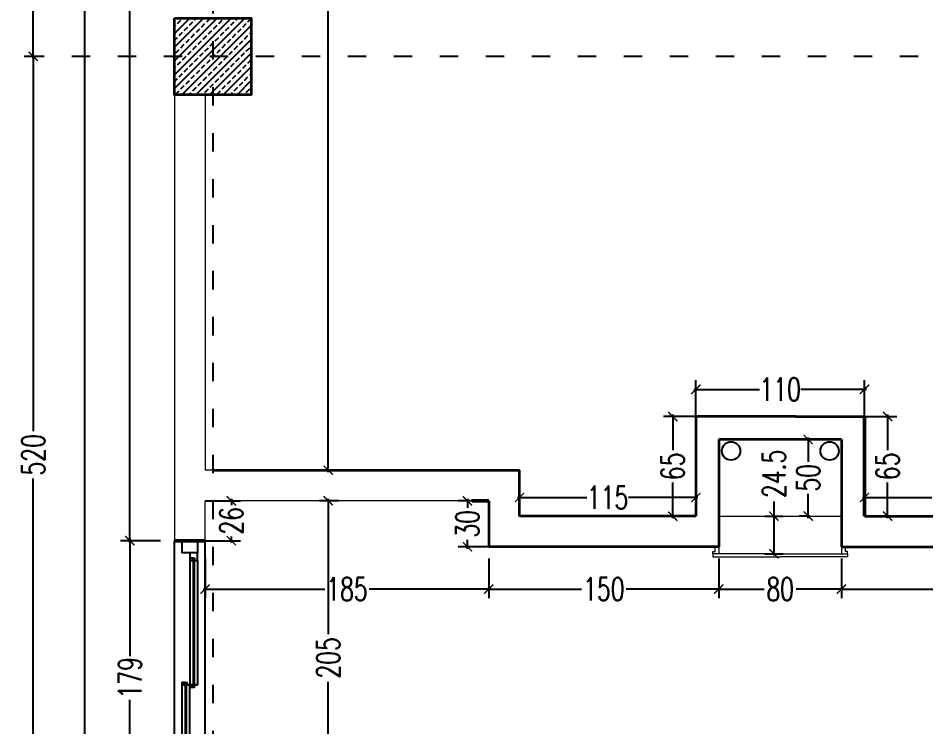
# Model space of a CAD drawing. Header units: centimetres. Extents: x -3207095 to 15275363, y -32656 to 4798027.
# Drawn here: x 685353 to 685945, y 4471434 to 4471897 of the extents above; entities that cross this region are included whole.
import ezdxf

# ---------------------------------------------------------------- set-up
doc = ezdxf.new("R2010")
doc.units = ezdxf.units.CM
doc.linetypes.add('ACAD_ISO03W100', pattern=[30, 12, -18])
doc.linetypes.add('DUZ', pattern=[500, 500])
doc.layers.get('0').update_dxf_attribs({"color": 1, "linetype": 'DUZ'})
for name, color, linetype in [('AGAC', 116, 'Continuous'), ('DIM', 1, 'DUZ'), ('KOLTAR_F', 145, 'Continuous'), ('PEN', 161, 'Continuous'), ('TESİSAT', 57, 'Continuous')]:
    doc.layers.add(name, color=color, linetype=linetype)
for name, color, linetype, lineweight in [('cam', 143, 'Continuous', 20), ('DUV', 220, 'Continuous', 50), ('DUVAR', 7, 'Continuous', 35), ('gor25', 142, 'Continuous', 25), ('iç duvar', 7, 'Continuous', 50), ('KAPEN', 151, 'Continuous', 9), ('KOLON_F', 3, 'Continuous', 35)]:
    doc.layers.add(name, color=color, linetype=linetype, lineweight=lineweight)
doc.styles.add('DIM', font='ROMANSTW.SHX', dxfattribs={"width": 0.7})
doc.dimstyles.new('1_100', dxfattribs={"dimtxt": 15, "dimasz": 6, "dimexe": 6, "dimexo": 0, "dimgap": 2, "dimtad": 0, "dimdec": 1, "dimzin": 11, "dimdsep": 46, "dimtxsty": 'DIM', "dimblk": 'ARCHTICK', "dimcen": 3, "dimdle": 1.25, "dimclrt": 2, "dimadec": 0, "dimazin": 0, "dimtfac": 1.25, "dimtdec": 1, "dimtix": 1, "dimtofl": 0, "dimtmove": 1, "dimatfit": 3, "dimldrblk": 'ARCHTICK', "dimfxl": 20, "dimfxlon": 1, "dimtolj": 1, "dimtzin": 0, "dimarcsym": 0})

# ---------------------------------------------------------------- blocks, each defined once
blk = doc.blocks.new('_ArchTick')
at = {"color": 0, "linetype": 'ByBlock', "const_width": 0.15}
blk.add_lwpolyline([(-0.5, -0.5), (0.5, 0.5)], dxfattribs=at)
blk = doc.blocks.new('*D622')
at = {"layer": 'Defpoints', "color": 0, "linetype": 'Continuous', "lineweight": 5, "transparency": 16777216}
for p in [(685455.2, 4472416.97), (685426.09, 4471555.98), (685455.2, 4471555.98)]:
    blk.add_point(p, dxfattribs=at)
at = {"layer": 'DIM', "color": 0, "linetype": 'Continuous', "lineweight": -2, "transparency": 16777216}
for p, q in [((685446.09, 4472416.97), (685420.09, 4472416.97)), ((685426.09, 4472418.22), (685426.09, 4471999.72)), ((685426.09, 4471554.73), (685426.09, 4471973.22)), ((685446.09, 4471555.98), (685420.09, 4471555.98))]:
    blk.add_line(p, q, dxfattribs=at)
at = {"layer": 'DIM', "color": 0, "linetype": 'Continuous', "lineweight": -2, "transparency": 16777216, "xscale": 6, "yscale": 6, "zscale": 6}
for p, rotation in [((685426.09, 4472416.97), 90), ((685426.09, 4471555.98), 270)]:
    blk.add_blockref('_ArchTick', p, dxfattribs=dict(at, rotation=rotation))
at = {"layer": 'DIM', "color": 2, "linetype": 'Continuous', "lineweight": 5, "transparency": 16777216, "insert": (685426.09, 4471986.47), "char_height": 15, "attachment_point": 5, "rotation": 90, "style": 'DIM'}
blk.add_mtext('\\A1;861', dxfattribs=at)
blk = doc.blocks.new('*D623')
at = {"layer": 'Defpoints', "color": 0, "linetype": 'Continuous', "lineweight": 5, "transparency": 16777216}
for p in [(685455.2, 4471555.98), (685426.09, 4471376.97), (685455.2, 4471376.97)]:
    blk.add_point(p, dxfattribs=at)
at = {"layer": 'DIM', "color": 0, "linetype": 'Continuous', "lineweight": -2, "transparency": 16777216}
for p, q in [((685426.09, 4471557.23), (685426.09, 4471480.72)), ((685446.09, 4471555.98), (685420.09, 4471555.98)), ((685426.09, 4471375.72), (685426.09, 4471452.22)), ((685446.09, 4471376.97), (685420.09, 4471376.97))]:
    blk.add_line(p, q, dxfattribs=at)
at = {"layer": 'DIM', "color": 0, "linetype": 'Continuous', "lineweight": -2, "transparency": 16777216, "xscale": 6, "yscale": 6, "zscale": 6}
for p, rotation in [((685426.09, 4471555.98), 90), ((685426.09, 4471376.97), 270)]:
    blk.add_blockref('_ArchTick', p, dxfattribs=dict(at, rotation=rotation))
at = {"layer": 'DIM', "color": 2, "linetype": 'Continuous', "lineweight": 5, "transparency": 16777216, "insert": (685426.09, 4471466.47), "char_height": 15, "attachment_point": 5, "rotation": 90, "style": 'DIM'}
blk.add_mtext('\\A1;179', dxfattribs=at)
blk = doc.blocks.new('*D618')
at = {"layer": 'Defpoints', "color": 0, "linetype": 'Continuous', "lineweight": 5, "transparency": 16777216}
for p in [(685370.27, 4472391.97), (685363.1, 4471871.97), (685370.27, 4471871.97)]:
    blk.add_point(p, dxfattribs=at)
at = {"layer": 'DIM', "color": 0, "linetype": 'Continuous', "lineweight": -2, "transparency": 16777216}
for p, q in [((685370.27, 4472391.97), (685357.1, 4472391.97)), ((685363.1, 4472393.22), (685363.1, 4472147.47)), ((685363.1, 4471870.72), (685363.1, 4472116.47)), ((685370.27, 4471871.97), (685357.1, 4471871.97))]:
    blk.add_line(p, q, dxfattribs=at)
at = {"layer": 'DIM', "color": 0, "linetype": 'Continuous', "lineweight": -2, "transparency": 16777216, "xscale": 6, "yscale": 6, "zscale": 6}
for p, rotation in [((685363.1, 4472391.97), 90), ((685363.1, 4471871.97), 270)]:
    blk.add_blockref('_ArchTick', p, dxfattribs=dict(at, rotation=rotation))
at = {"layer": 'DIM', "color": 2, "linetype": 'Continuous', "lineweight": 5, "transparency": 16777216, "insert": (685363.1, 4472131.97), "char_height": 15, "attachment_point": 5, "rotation": 90, "style": 'DIM'}
blk.add_mtext('\\A1;520', dxfattribs=at)
blk = doc.blocks.new('*D619')
at = {"layer": 'Defpoints', "color": 0, "linetype": 'Continuous', "lineweight": 5, "transparency": 16777216}
for p in [(685370.27, 4471871.97), (685363.1, 4471351.97), (685370.27, 4471351.97)]:
    blk.add_point(p, dxfattribs=at)
at = {"layer": 'DIM', "color": 0, "linetype": 'Continuous', "lineweight": -2, "transparency": 16777216}
for p, q in [((685370.27, 4471871.97), (685357.1, 4471871.97)), ((685363.1, 4471873.22), (685363.1, 4471627.47)), ((685363.1, 4471350.72), (685363.1, 4471596.47)), ((685370.27, 4471351.97), (685357.1, 4471351.97))]:
    blk.add_line(p, q, dxfattribs=at)
at = {"layer": 'DIM', "color": 0, "linetype": 'Continuous', "lineweight": -2, "transparency": 16777216, "xscale": 6, "yscale": 6, "zscale": 6}
for p, rotation in [((685363.1, 4471871.97), 90), ((685363.1, 4471351.97), 270)]:
    blk.add_blockref('_ArchTick', p, dxfattribs=dict(at, rotation=rotation))
at = {"layer": 'DIM', "color": 2, "linetype": 'Continuous', "lineweight": 5, "transparency": 16777216, "insert": (685363.1, 4471611.97), "char_height": 15, "attachment_point": 5, "rotation": 90, "style": 'DIM'}
blk.add_mtext('\\A1;520', dxfattribs=at)
blk = doc.blocks.new('*D615')
at = {"layer": 'Defpoints', "color": 0, "linetype": 'Continuous', "lineweight": 5, "transparency": 16777216}
for p in [(685396.63, 4472416.97), (685420.09, 4472416.97), (685420.09, 4469476.97)]:
    blk.add_point(p, dxfattribs=at)
at = {"layer": 'DIM', "color": 0, "linetype": 'Continuous', "lineweight": -2, "transparency": 16777216}
for p, q in [((685416.63, 4472416.97), (685390.63, 4472416.97)), ((685396.63, 4472418.22), (685396.63, 4470967.47)), ((685396.63, 4469475.72), (685396.63, 4470926.47)), ((685416.63, 4469476.97), (685390.63, 4469476.97))]:
    blk.add_line(p, q, dxfattribs=at)
at = {"layer": 'DIM', "color": 0, "linetype": 'Continuous', "lineweight": -2, "transparency": 16777216, "xscale": 6, "yscale": 6, "zscale": 6}
for p, rotation in [((685396.63, 4472416.97), 90), ((685396.63, 4469476.97), 270)]:
    blk.add_blockref('_ArchTick', p, dxfattribs=dict(at, rotation=rotation))
at = {"layer": 'DIM', "color": 2, "linetype": 'Continuous', "lineweight": 5, "transparency": 16777216, "insert": (685396.63, 4470946.97), "char_height": 15, "attachment_point": 5, "rotation": 90, "style": 'DIM'}
blk.add_mtext('\\A1;2940', dxfattribs=at)
blk = doc.blocks.new('*D673')
at = {"layer": 'Defpoints', "color": 0, "linetype": 'Continuous', "lineweight": 5, "transparency": 16777216}
for p in [(685575.2, 4472396.97), (685555.47, 4471601.97), (685562.15, 4471601.97)]:
    blk.add_point(p, dxfattribs=at)
at = {"layer": 'DIM', "color": 0, "linetype": 'Continuous', "lineweight": -2, "transparency": 16777216}
for p, q in [((685575.2, 4472396.97), (685549.47, 4472396.97)), ((685555.47, 4472398.22), (685555.47, 4472014.97)), ((685555.47, 4471600.72), (685555.47, 4471983.97)), ((685562.15, 4471601.97), (685549.47, 4471601.97))]:
    blk.add_line(p, q, dxfattribs=at)
at = {"layer": 'DIM', "color": 0, "linetype": 'Continuous', "lineweight": -2, "transparency": 16777216, "xscale": 6, "yscale": 6, "zscale": 6}
for p, rotation in [((685555.47, 4472396.97), 90), ((685555.47, 4471601.97), 270)]:
    blk.add_blockref('_ArchTick', p, dxfattribs=dict(at, rotation=rotation))
at = {"layer": 'DIM', "color": 2, "linetype": 'Continuous', "lineweight": 5, "transparency": 16777216, "insert": (685555.47, 4471999.47), "char_height": 15, "attachment_point": 5, "rotation": 90, "style": 'DIM'}
blk.add_mtext('\\A1;795', dxfattribs=at)
blk = doc.blocks.new('*D674')
at = {"layer": 'Defpoints', "color": 0, "linetype": 'Continuous', "lineweight": 5, "transparency": 16777216}
for p in [(685562.15, 4471581.97), (685555.47, 4471376.97), (685562.15, 4471376.97)]:
    blk.add_point(p, dxfattribs=at)
at = {"layer": 'DIM', "color": 0, "linetype": 'Continuous', "lineweight": -2, "transparency": 16777216}
for p, q in [((685562.15, 4471581.97), (685549.47, 4471581.97)), ((685555.47, 4471583.22), (685555.47, 4471494.97)), ((685555.47, 4471375.72), (685555.47, 4471463.97)), ((685562.15, 4471376.97), (685549.47, 4471376.97))]:
    blk.add_line(p, q, dxfattribs=at)
at = {"layer": 'DIM', "color": 0, "linetype": 'Continuous', "lineweight": -2, "transparency": 16777216, "xscale": 6, "yscale": 6, "zscale": 6}
for p, rotation in [((685555.47, 4471581.97), 90), ((685555.47, 4471376.97), 270)]:
    blk.add_blockref('_ArchTick', p, dxfattribs=dict(at, rotation=rotation))
at = {"layer": 'DIM', "color": 2, "linetype": 'Continuous', "lineweight": 5, "transparency": 16777216, "insert": (685555.47, 4471479.47), "char_height": 15, "attachment_point": 5, "rotation": 90, "style": 'DIM'}
blk.add_mtext('\\A1;205', dxfattribs=at)
blk = doc.blocks.new('*D954')
at = {"layer": 'Defpoints', "color": 0, "linetype": 'Continuous', "lineweight": 5, "transparency": 16777216}
for p in [(685475.2, 4471555.98), (685660.2, 4471555.98), (685660.2, 4471524.39)]:
    blk.add_point(p, dxfattribs=at)
at = {"layer": 'DIM', "color": 0, "linetype": 'Continuous', "lineweight": -2, "transparency": 16777216}
for p, q in [((685475.2, 4471544.39), (685475.2, 4471518.39)), ((685660.2, 4471544.39), (685660.2, 4471518.39)), ((685473.95, 4471524.39), (685553.2, 4471524.39)), ((685661.45, 4471524.39), (685582.2, 4471524.39))]:
    blk.add_line(p, q, dxfattribs=at)
at = {"layer": 'DIM', "color": 0, "linetype": 'Continuous', "lineweight": -2, "transparency": 16777216, "xscale": 6, "yscale": 6, "zscale": 6, "rotation": 180}
blk.add_blockref('_ArchTick', (685475.2, 4471524.39), dxfattribs=at)
at = {"layer": 'DIM', "color": 0, "linetype": 'Continuous', "lineweight": -2, "transparency": 16777216, "xscale": 6, "yscale": 6, "zscale": 6}
blk.add_blockref('_ArchTick', (685660.2, 4471524.39), dxfattribs=at)
at = {"layer": 'DIM', "color": 2, "linetype": 'Continuous', "lineweight": 5, "transparency": 16777216, "insert": (685567.7, 4471524.39), "char_height": 15, "attachment_point": 5, "style": 'DIM'}
blk.add_mtext('\\A1;185', dxfattribs=at)
blk = doc.blocks.new('*D955')
at = {"layer": 'Defpoints', "color": 0, "linetype": 'Continuous', "lineweight": 5, "transparency": 16777216}
for p in [(685660.2, 4471551.97), (685810.2, 4471551.97), (685810.2, 4471524.39)]:
    blk.add_point(p, dxfattribs=at)
at = {"layer": 'DIM', "color": 0, "linetype": 'Continuous', "lineweight": -2, "transparency": 16777216}
for p, q in [((685660.2, 4471544.39), (685660.2, 4471518.39)), ((685810.2, 4471544.39), (685810.2, 4471518.39)), ((685658.95, 4471524.39), (685720.7, 4471524.39)), ((685811.45, 4471524.39), (685749.7, 4471524.39))]:
    blk.add_line(p, q, dxfattribs=at)
at = {"layer": 'DIM', "color": 0, "linetype": 'Continuous', "lineweight": -2, "transparency": 16777216, "xscale": 6, "yscale": 6, "zscale": 6, "rotation": 180}
blk.add_blockref('_ArchTick', (685660.2, 4471524.39), dxfattribs=at)
at = {"layer": 'DIM', "color": 0, "linetype": 'Continuous', "lineweight": -2, "transparency": 16777216, "xscale": 6, "yscale": 6, "zscale": 6}
blk.add_blockref('_ArchTick', (685810.2, 4471524.39), dxfattribs=at)
at = {"layer": 'DIM', "color": 2, "linetype": 'Continuous', "lineweight": 5, "transparency": 16777216, "insert": (685735.2, 4471524.39), "char_height": 15, "attachment_point": 5, "style": 'DIM'}
blk.add_mtext('\\A1;150', dxfattribs=at)
blk = doc.blocks.new('*D956')
at = {"layer": 'Defpoints', "color": 0, "linetype": 'Continuous', "lineweight": 5, "transparency": 16777216}
for p in [(685810.2, 4471551.97), (685890.2, 4471551.97), (685890.2, 4471524.39)]:
    blk.add_point(p, dxfattribs=at)
at = {"layer": 'DIM', "color": 0, "linetype": 'Continuous', "lineweight": -2, "transparency": 16777216}
for p, q in [((685810.2, 4471544.39), (685810.2, 4471518.39)), ((685890.2, 4471544.39), (685890.2, 4471518.39)), ((685808.95, 4471524.39), (685839.7, 4471524.39)), ((685891.45, 4471524.39), (685860.7, 4471524.39))]:
    blk.add_line(p, q, dxfattribs=at)
at = {"layer": 'DIM', "color": 0, "linetype": 'Continuous', "lineweight": -2, "transparency": 16777216, "xscale": 6, "yscale": 6, "zscale": 6, "rotation": 180}
blk.add_blockref('_ArchTick', (685810.2, 4471524.39), dxfattribs=at)
at = {"layer": 'DIM', "color": 0, "linetype": 'Continuous', "lineweight": -2, "transparency": 16777216, "xscale": 6, "yscale": 6, "zscale": 6}
blk.add_blockref('_ArchTick', (685890.2, 4471524.39), dxfattribs=at)
at = {"layer": 'DIM', "color": 2, "linetype": 'Continuous', "lineweight": 5, "transparency": 16777216, "insert": (685850.2, 4471524.39), "char_height": 15, "attachment_point": 5, "style": 'DIM'}
blk.add_mtext('\\A1;80', dxfattribs=at)
blk = doc.blocks.new('*D957')
at = {"layer": 'Defpoints', "color": 0, "linetype": 'Continuous', "lineweight": 5, "transparency": 16777216}
for p in [(685890.2, 4471551.97), (686040.2, 4471551.97), (686040.2, 4471524.39)]:
    blk.add_point(p, dxfattribs=at)
at = {"layer": 'DIM', "color": 0, "linetype": 'Continuous', "lineweight": -2, "transparency": 16777216}
for p, q in [((685890.2, 4471544.39), (685890.2, 4471518.39)), ((686040.2, 4471544.39), (686040.2, 4471518.39)), ((685888.95, 4471524.39), (685950.7, 4471524.39)), ((686041.45, 4471524.39), (685979.7, 4471524.39))]:
    blk.add_line(p, q, dxfattribs=at)
at = {"layer": 'DIM', "color": 0, "linetype": 'Continuous', "lineweight": -2, "transparency": 16777216, "xscale": 6, "yscale": 6, "zscale": 6, "rotation": 180}
blk.add_blockref('_ArchTick', (685890.2, 4471524.39), dxfattribs=at)
at = {"layer": 'DIM', "color": 0, "linetype": 'Continuous', "lineweight": -2, "transparency": 16777216, "xscale": 6, "yscale": 6, "zscale": 6}
blk.add_blockref('_ArchTick', (686040.2, 4471524.39), dxfattribs=at)
at = {"layer": 'DIM', "color": 2, "linetype": 'Continuous', "lineweight": 5, "transparency": 16777216, "insert": (685965.2, 4471524.39), "char_height": 15, "attachment_point": 5, "style": 'DIM'}
blk.add_mtext('\\A1;150', dxfattribs=at)
blk = doc.blocks.new('*D988')
at = {"layer": 'Defpoints', "color": 0, "linetype": 'Continuous', "lineweight": 5, "transparency": 16777216}
for p in [(685869.63, 4471621.97), (685868.5, 4471571.97), (685869.63, 4471571.97)]:
    blk.add_point(p, dxfattribs=at)
at = {"layer": 'DIM', "color": 0, "linetype": 'Continuous', "lineweight": -2, "transparency": 16777216}
for p, q in [((685869.63, 4471621.97), (685862.5, 4471621.97)), ((685868.5, 4471623.22), (685868.5, 4471607.47)), ((685868.5, 4471570.72), (685868.5, 4471586.47)), ((685869.63, 4471571.97), (685862.5, 4471571.97))]:
    blk.add_line(p, q, dxfattribs=at)
at = {"layer": 'DIM', "color": 0, "linetype": 'Continuous', "lineweight": -2, "transparency": 16777216, "xscale": 6, "yscale": 6, "zscale": 6}
for p, rotation in [((685868.5, 4471621.97), 90), ((685868.5, 4471571.97), 270)]:
    blk.add_blockref('_ArchTick', p, dxfattribs=dict(at, rotation=rotation))
at = {"layer": 'DIM', "color": 2, "linetype": 'Continuous', "lineweight": 5, "transparency": 16777216, "insert": (685868.5, 4471596.97), "char_height": 15, "attachment_point": 5, "rotation": 90, "style": 'DIM'}
blk.add_mtext('\\A1;50', dxfattribs=at)
blk = doc.blocks.new('*D987')
at = {"layer": 'Defpoints', "color": 0, "linetype": 'Continuous', "lineweight": 5, "transparency": 16777216}
for p in [(685840.09, 4471571.97), (685840.09, 4471547.47), (685846.09, 4471547.47)]:
    blk.add_point(p, dxfattribs=at)
at = {"layer": 'DIM', "color": 0, "linetype": 'Continuous', "lineweight": -2, "transparency": 16777216}
for p, q in [((685846.09, 4471581.56), (685846.09, 4471571.97)), ((685840.09, 4471571.97), (685852.09, 4471571.97)), ((685846.09, 4471573.22), (685846.09, 4471546.22)), ((685840.09, 4471547.47), (685852.09, 4471547.47))]:
    blk.add_line(p, q, dxfattribs=at)
at = {"layer": 'DIM', "color": 0, "linetype": 'Continuous', "lineweight": -2, "transparency": 16777216, "xscale": 6, "yscale": 6, "zscale": 6}
for p, rotation in [((685846.09, 4471571.97), 90), ((685846.09, 4471547.47), 270)]:
    blk.add_blockref('_ArchTick', p, dxfattribs=dict(at, rotation=rotation))
at = {"layer": 'DIM', "color": 2, "linetype": 'Continuous', "lineweight": 5, "transparency": 16777216, "insert": (685846.09, 4471599.56), "char_height": 15, "attachment_point": 5, "rotation": 90, "style": 'DIM'}
blk.add_mtext('\\A1;24.5', dxfattribs=at)
blk = doc.blocks.new('*D989')
at = {"layer": 'Defpoints', "color": 0, "linetype": 'Continuous', "lineweight": 5, "transparency": 16777216}
for p in [(685475.2, 4471581.97), (685475.2, 4471555.98), (685492.28, 4471555.98)]:
    blk.add_point(p, dxfattribs=at)
at = {"layer": 'DIM', "color": 0, "linetype": 'Continuous', "lineweight": -2, "transparency": 16777216}
for p, q in [((685475.2, 4471581.97), (685498.28, 4471581.97)), ((685492.28, 4471583.22), (685492.28, 4471579.22)), ((685492.28, 4471554.73), (685492.28, 4471558.72)), ((685475.2, 4471555.98), (685498.28, 4471555.98))]:
    blk.add_line(p, q, dxfattribs=at)
at = {"layer": 'DIM', "color": 0, "linetype": 'Continuous', "lineweight": -2, "transparency": 16777216, "xscale": 6, "yscale": 6, "zscale": 6}
for p, rotation in [((685492.28, 4471581.97), 90), ((685492.28, 4471555.98), 270)]:
    blk.add_blockref('_ArchTick', p, dxfattribs=dict(at, rotation=rotation))
at = {"layer": 'DIM', "color": 2, "linetype": 'Continuous', "lineweight": 5, "transparency": 16777216, "insert": (685492.28, 4471568.97), "char_height": 15, "attachment_point": 5, "rotation": 90, "style": 'DIM'}
blk.add_mtext('\\A1;26', dxfattribs=at)
blk = doc.blocks.new('*D990')
at = {"layer": 'Defpoints', "color": 0, "linetype": 'Continuous', "lineweight": 5, "transparency": 16777216}
for p in [(685660.2, 4471581.97), (685646.28, 4471551.97), (685660.2, 4471551.97)]:
    blk.add_point(p, dxfattribs=at)
at = {"layer": 'DIM', "color": 0, "linetype": 'Continuous', "lineweight": -2, "transparency": 16777216}
for p, q in [((685660.2, 4471581.97), (685640.28, 4471581.97)), ((685646.28, 4471583.22), (685646.28, 4471577.47)), ((685646.28, 4471550.72), (685646.28, 4471556.47)), ((685660.2, 4471551.97), (685640.28, 4471551.97))]:
    blk.add_line(p, q, dxfattribs=at)
at = {"layer": 'DIM', "color": 0, "linetype": 'Continuous', "lineweight": -2, "transparency": 16777216, "xscale": 6, "yscale": 6, "zscale": 6}
for p, rotation in [((685646.28, 4471581.97), 90), ((685646.28, 4471551.97), 270)]:
    blk.add_blockref('_ArchTick', p, dxfattribs=dict(at, rotation=rotation))
at = {"layer": 'DIM', "color": 2, "linetype": 'Continuous', "lineweight": 5, "transparency": 16777216, "insert": (685646.28, 4471566.97), "char_height": 15, "attachment_point": 5, "rotation": 90, "style": 'DIM'}
blk.add_mtext('\\A1;30', dxfattribs=at)
blk = doc.blocks.new('*D996')
at = {"layer": 'Defpoints', "color": 0, "linetype": 'Continuous', "lineweight": 5, "transparency": 16777216}
for p in [(685780.13, 4471636.97), (685795.2, 4471636.97), (685795.2, 4471571.97)]:
    blk.add_point(p, dxfattribs=at)
at = {"layer": 'DIM', "color": 0, "linetype": 'Continuous', "lineweight": -2, "transparency": 16777216}
for p, q in [((685795.2, 4471636.97), (685774.13, 4471636.97)), ((685780.13, 4471638.22), (685780.13, 4471614.97)), ((685780.13, 4471570.72), (685780.13, 4471593.97)), ((685795.2, 4471571.97), (685774.13, 4471571.97))]:
    blk.add_line(p, q, dxfattribs=at)
at = {"layer": 'DIM', "color": 0, "linetype": 'Continuous', "lineweight": -2, "transparency": 16777216, "xscale": 6, "yscale": 6, "zscale": 6}
for p, rotation in [((685780.13, 4471636.97), 90), ((685780.13, 4471571.97), 270)]:
    blk.add_blockref('_ArchTick', p, dxfattribs=dict(at, rotation=rotation))
at = {"layer": 'DIM', "color": 2, "linetype": 'Continuous', "lineweight": 5, "transparency": 16777216, "insert": (685780.13, 4471604.47), "char_height": 15, "attachment_point": 5, "rotation": 90, "style": 'DIM'}
blk.add_mtext('\\A1;65', dxfattribs=at)
blk = doc.blocks.new('*D997')
at = {"layer": 'Defpoints', "color": 0, "linetype": 'Continuous', "lineweight": 5, "transparency": 16777216}
for p in [(685795.2, 4471584.16), (685680.2, 4471579.97), (685795.2, 4471579.97)]:
    blk.add_point(p, dxfattribs=at)
at = {"layer": 'DIM', "color": 0, "linetype": 'Continuous', "lineweight": -2, "transparency": 16777216}
for p, q in [((685680.2, 4471579.97), (685680.2, 4471590.16)), ((685795.2, 4471579.97), (685795.2, 4471590.16)), ((685678.95, 4471584.16), (685724.2, 4471584.16)), ((685796.45, 4471584.16), (685751.2, 4471584.16))]:
    blk.add_line(p, q, dxfattribs=at)
at = {"layer": 'DIM', "color": 0, "linetype": 'Continuous', "lineweight": -2, "transparency": 16777216, "xscale": 6, "yscale": 6, "zscale": 6, "rotation": 180}
blk.add_blockref('_ArchTick', (685680.2, 4471584.16), dxfattribs=at)
at = {"layer": 'DIM', "color": 0, "linetype": 'Continuous', "lineweight": -2, "transparency": 16777216, "xscale": 6, "yscale": 6, "zscale": 6}
blk.add_blockref('_ArchTick', (685795.2, 4471584.16), dxfattribs=at)
at = {"layer": 'DIM', "color": 2, "linetype": 'Continuous', "lineweight": 5, "transparency": 16777216, "insert": (685737.7, 4471584.16), "char_height": 15, "attachment_point": 5, "style": 'DIM'}
blk.add_mtext('\\A1;115', dxfattribs=at)
blk = doc.blocks.new('*D998')
at = {"layer": 'Defpoints', "color": 0, "linetype": 'Continuous', "lineweight": 5, "transparency": 16777216}
for p in [(685905.2, 4471654.74), (685795.2, 4471636.97), (685905.2, 4471636.97)]:
    blk.add_point(p, dxfattribs=at)
at = {"layer": 'DIM', "color": 0, "linetype": 'Continuous', "lineweight": -2, "transparency": 16777216}
for p, q in [((685795.2, 4471636.97), (685795.2, 4471660.74)), ((685905.2, 4471636.97), (685905.2, 4471660.74)), ((685793.95, 4471654.74), (685836.7, 4471654.74)), ((685906.45, 4471654.74), (685863.7, 4471654.74))]:
    blk.add_line(p, q, dxfattribs=at)
at = {"layer": 'DIM', "color": 0, "linetype": 'Continuous', "lineweight": -2, "transparency": 16777216, "xscale": 6, "yscale": 6, "zscale": 6, "rotation": 180}
blk.add_blockref('_ArchTick', (685795.2, 4471654.74), dxfattribs=at)
at = {"layer": 'DIM', "color": 0, "linetype": 'Continuous', "lineweight": -2, "transparency": 16777216, "xscale": 6, "yscale": 6, "zscale": 6}
blk.add_blockref('_ArchTick', (685905.2, 4471654.74), dxfattribs=at)
at = {"layer": 'DIM', "color": 2, "linetype": 'Continuous', "lineweight": 5, "transparency": 16777216, "insert": (685850.2, 4471654.74), "char_height": 15, "attachment_point": 5, "style": 'DIM'}
blk.add_mtext('\\A1;110', dxfattribs=at)
blk = doc.blocks.new('*D999')
at = {"layer": 'Defpoints', "color": 0, "linetype": 'Continuous', "lineweight": 5, "transparency": 16777216}
for p in [(685905.2, 4471636.97), (685920.27, 4471636.97), (685905.2, 4471571.97)]:
    blk.add_point(p, dxfattribs=at)
at = {"layer": 'DIM', "color": 0, "linetype": 'Continuous', "lineweight": -2, "transparency": 16777216}
for p, q in [((685905.2, 4471636.97), (685926.27, 4471636.97)), ((685920.27, 4471638.22), (685920.27, 4471614.97)), ((685920.27, 4471570.72), (685920.27, 4471593.97)), ((685905.2, 4471571.97), (685926.27, 4471571.97))]:
    blk.add_line(p, q, dxfattribs=at)
at = {"layer": 'DIM', "color": 0, "linetype": 'Continuous', "lineweight": -2, "transparency": 16777216, "xscale": 6, "yscale": 6, "zscale": 6}
for p, rotation in [((685920.27, 4471636.97), 90), ((685920.27, 4471571.97), 270)]:
    blk.add_blockref('_ArchTick', p, dxfattribs=dict(at, rotation=rotation))
at = {"layer": 'DIM', "color": 2, "linetype": 'Continuous', "lineweight": 5, "transparency": 16777216, "insert": (685920.27, 4471604.47), "char_height": 15, "attachment_point": 5, "rotation": 90, "style": 'DIM'}
blk.add_mtext('\\A1;65', dxfattribs=at)
blk = doc.blocks.new('*D1000')
at = {"layer": 'Defpoints', "color": 0, "linetype": 'Continuous', "lineweight": 5, "transparency": 16777216}
for p in [(685905.2, 4471584.16), (685905.2, 4471579.97), (686020.2, 4471579.97)]:
    blk.add_point(p, dxfattribs=at)
at = {"layer": 'DIM', "color": 0, "linetype": 'Continuous', "lineweight": -2, "transparency": 16777216}
for p, q in [((685905.2, 4471579.97), (685905.2, 4471590.16)), ((686020.2, 4471579.97), (686020.2, 4471590.16)), ((685903.95, 4471584.16), (685949.2, 4471584.16)), ((686021.45, 4471584.16), (685976.2, 4471584.16))]:
    blk.add_line(p, q, dxfattribs=at)
at = {"layer": 'DIM', "color": 0, "linetype": 'Continuous', "lineweight": -2, "transparency": 16777216, "xscale": 6, "yscale": 6, "zscale": 6, "rotation": 180}
blk.add_blockref('_ArchTick', (685905.2, 4471584.16), dxfattribs=at)
at = {"layer": 'DIM', "color": 0, "linetype": 'Continuous', "lineweight": -2, "transparency": 16777216, "xscale": 6, "yscale": 6, "zscale": 6}
blk.add_blockref('_ArchTick', (686020.2, 4471584.16), dxfattribs=at)
at = {"layer": 'DIM', "color": 2, "linetype": 'Continuous', "lineweight": 5, "transparency": 16777216, "insert": (685962.7, 4471584.16), "char_height": 15, "attachment_point": 5, "style": 'DIM'}
blk.add_mtext('\\A1;115', dxfattribs=at)

msp = doc.modelspace()

# ---------------------------------------------------------------- hatches: boundary and pattern name
at = {"layer": 'KOLTAR_F'}
h = msp.add_hatch(dxfattribs=at)
h.set_pattern_fill('ANSI33', color=256, style=0)
h.set_pattern_definition([(45, (24871.7216, -32515.502), (-4.4901280605, 4.4901280605), []), (45, (24876.212, -32515.502), (-4.4901280605, 4.4901280605), [3.175, -1.5875])])
h.paths.add_polyline_path([(685455.2, 4471896.97), (685505.2, 4471896.97), (685505.2, 4471846.97), (685455.2, 4471846.97)])

# ---------------------------------------------------------------- linework, layer by layer
at = {"color": 232, "linetype": 'ACAD_ISO03W100'}
for p, q in [((685480.2, 4472511.97), (685480.2, 4469381.97)), ((689300.2, 4471871.97), (685360.2, 4471871.97))]:
    msp.add_line(p, q, dxfattribs=at)
at = {"layer": 'AGAC'}
for p, q in [((685455.2, 4471376.97), (685455.2, 4471555.98)), ((685475.2, 4471375.98), (685475.2, 4471555.98))]:
    msp.add_line(p, q, dxfattribs=at)
at = {"layer": 'cam'}
for p, q in [((685467.2, 4471544.48), (685467.2, 4471460.48)), ((685467.7, 4471544.48), (685467.7, 4471460.48)), ((685468.2, 4471544.48), (685468.2, 4471460.48)), ((685462.2, 4471387.48), (685462.2, 4471463.48)), ((685462.7, 4471387.48), (685462.7, 4471463.48)), ((685463.2, 4471387.48), (685463.2, 4471463.48))]:
    msp.add_line(p, q, dxfattribs=at)
at = {"layer": 'DUV'}
for p, q in [((685905.2, 4471636.97), (685905.2, 4471571.97)), ((685649.09, 4471581.97), (685660.2, 4471581.97)), ((685455.2, 4471555.98), (685475.2, 4471555.98)), ((685455.2, 4471555.98), (685475.2, 4471555.98))]:
    msp.add_line(p, q, dxfattribs=at)
at = {"layer": 'DUVAR'}
for p, q in [((685860.2, 4471636.97), (685795.2, 4471636.97)), ((685795.2, 4471636.97), (685795.2, 4471571.97)), ((685860.2, 4471636.97), (685905.2, 4471636.97)), ((685905.2, 4471636.97), (685905.2, 4471571.97)), ((685890.2, 4471621.97), (685810.2, 4471621.97)), ((685810.2, 4471621.97), (685810.2, 4471551.97)), ((685890.2, 4471621.97), (685890.2, 4471551.97)), ((685480.2, 4471601.97), (685680.2, 4471601.97)), ((685680.2, 4471571.97), (685680.2, 4471601.97)), ((685660.2, 4471581.97), (685649.09, 4471581.97)), ((685660.2, 4471581.97), (685660.2, 4471551.97)), ((685795.2, 4471571.97), (685680.2, 4471571.97)), ((685905.2, 4471571.97), (686020.2, 4471571.97)), ((685455.2, 4471555.98), (685475.2, 4471555.98)), ((685455.2, 4471555.98), (685475.2, 4471555.98)), ((685810.2, 4471551.97), (685660.2, 4471551.97)), ((685890.2, 4471551.97), (686040.2, 4471551.97))]:
    msp.add_line(p, q, dxfattribs=at)
at = {"layer": 'gor25'}
for p, q in [((685465.2, 4471542.98), (685465.2, 4471461.98)), ((685470.2, 4471542.98), (685470.2, 4471461.98)), ((685460.2, 4471388.98), (685460.2, 4471461.98)), ((685465.2, 4471388.98), (685465.2, 4471461.98))]:
    msp.add_line(p, q, dxfattribs=at)
at = {"layer": 'iç duvar', "color": 7, "lineweight": 18}
for p, q in [((685455.2, 4471846.97), (685455.2, 4471555.98)), ((685475.2, 4471846.97), (685475.2, 4471601.97)), ((685649.09, 4471601.97), (685475.2, 4471601.97)), ((685649.09, 4471581.97), (685475.2, 4471581.97)), ((685475.2, 4471555.98), (685475.2, 4471581.97))]:
    msp.add_line(p, q, dxfattribs=at)
at = {"layer": 'KAPEN'}
msp.add_line((685810.2, 4471571.97), (685890.2, 4471571.97), dxfattribs=at)
for points in [[(685810.2, 4471547.47), (685806.2, 4471547.47), (685806.2, 4471548.97), (685807.7, 4471548.97), (685807.7, 4471551.97), (685810.2, 4471551.97), (685810.2, 4471547.47)], [(685890.2, 4471547.47), (685894.2, 4471547.47), (685894.2, 4471548.97), (685892.7, 4471548.97), (685892.7, 4471551.97), (685890.2, 4471551.97), (685890.2, 4471547.47)], [(685890.2, 4471547.47), (685894.2, 4471547.47), (685894.2, 4471548.97), (685892.7, 4471548.97), (685892.7, 4471551.97), (685890.2, 4471551.97), (685890.2, 4471547.47)]]:
    msp.add_lwpolyline(points, close=True, dxfattribs=at)
for points in [[(685850.2, 4471547.47), (685806.2, 4471547.47), (685806.2, 4471545.47), (685850.2, 4471545.47)], [(685850.2, 4471547.47), (685894.2, 4471547.47), (685894.2, 4471545.47), (685850.2, 4471545.47)]]:
    msp.add_lwpolyline(points, dxfattribs=at)
at = {"layer": 'KOLON_F'}
msp.add_lwpolyline([(685455.2, 4471896.97), (685505.2, 4471896.97), (685505.2, 4471846.97), (685455.2, 4471846.97)], close=True, dxfattribs=at)
at = {"layer": 'PEN'}
for points in [[(685470.2, 4471547.98), (685470.2, 4471547.98), (685460.2, 4471547.98), (685460.2, 4471555.98), (685460.2, 4471555.98), (685470.2, 4471555.98), (685470.2, 4471555.98), (685470.2, 4471555.98), (685470.2, 4471547.98)], [(685470.2, 4471547.98), (685470.2, 4471547.98), (685460.2, 4471547.98), (685460.2, 4471555.98), (685460.2, 4471555.98), (685470.2, 4471555.98), (685470.2, 4471555.98), (685470.2, 4471555.98), (685470.2, 4471547.98)], [(685470.2, 4471547.98), (685470.2, 4471547.98), (685465.2, 4471547.98), (685465.2, 4471544.48), (685467.2, 4471544.48), (685468.2, 4471544.48), (685468.2, 4471542.98), (685470.2, 4471542.98), (685470.2, 4471547.98)], [(685470.2, 4471547.98), (685470.2, 4471547.98), (685465.2, 4471547.98), (685465.2, 4471544.48), (685467.2, 4471544.48), (685468.2, 4471544.48), (685468.2, 4471542.98), (685470.2, 4471542.98), (685470.2, 4471547.98)], [(685465.2, 4471544.48), (685465.2, 4471542.98), (685467.2, 4471542.98), (685467.2, 4471544.48)], [(685465.2, 4471544.48), (685465.2, 4471542.98), (685467.2, 4471542.98), (685467.2, 4471544.48)], [(685465.2, 4471461.98), (685465.2, 4471461.98), (685460.2, 4471461.98), (685460.2, 4471463.48), (685462.2, 4471463.48), (685463.2, 4471463.48), (685463.2, 4471461.98), (685465.2, 4471461.98), (685465.2, 4471461.98)], [(685460.2, 4471463.48), (685460.2, 4471461.98), (685462.2, 4471461.98), (685462.2, 4471463.48)], [(685465.2, 4471460.48), (685465.2, 4471461.98), (685467.2, 4471461.98), (685467.2, 4471460.48)], [(685470.2, 4471461.98), (685470.2, 4471461.98), (685465.2, 4471461.98), (685465.2, 4471460.48), (685467.2, 4471460.48), (685468.2, 4471460.48), (685468.2, 4471461.98), (685470.2, 4471461.98), (685470.2, 4471461.98)]]:
    msp.add_lwpolyline(points, close=True, dxfattribs=at)
at = {"layer": 'TESİSAT', "color": 8}
for centre in [(685818.17, 4471614.54), (685882.44, 4471614.54)]:
    msp.add_circle(centre, 6, dxfattribs=at)

# ---------------------------------------------------------------- dimensions: what is measured, and where the dimension line sits
at = {"layer": 'DIM', "linetype": 'Continuous', "lineweight": 5}
for base, p1, p2, angle, picture, middle in [((685396.63, 4472416.97), (685420.09, 4469476.97), (685420.09, 4472416.97), 90, '*D615', (685396.63, 4470946.97)), ((685426.09, 4471555.98), (685455.2, 4472416.97), (685455.2, 4471555.98), 90, '*D622', (685426.09, 4471986.47)), ((685555.47, 4471601.97), (685575.2, 4472396.97), (685562.15, 4471601.97), 90, '*D673', (685555.47, 4471999.47)), ((685363.1, 4471871.97), (685370.27, 4472391.97), (685370.27, 4471871.97), 90, '*D618', (685363.1, 4472131.97)), ((685363.1, 4471351.97), (685370.27, 4471871.97), (685370.27, 4471351.97), 90, '*D619', (685363.1, 4471611.97)), ((685780.13, 4471636.97), (685795.2, 4471571.97), (685795.2, 4471636.97), 90, '*D996', (685780.13, 4471604.47)), ((685920.27, 4471636.97), (685905.2, 4471571.97), (685905.2, 4471636.97), 90, '*D999', (685920.27, 4471604.47)), ((685868.5, 4471571.97), (685869.63, 4471621.97), (685869.63, 4471571.97), 90, '*D988', (685868.5, 4471596.97)), ((685905.2, 4471584.16), (686020.2, 4471579.97), (685905.2, 4471579.97), 180, '*D1000', (685962.7, 4471584.16)), ((685492.28, 4471555.98), (685475.2, 4471581.97), (685475.2, 4471555.98), 90, '*D989', (685492.28, 4471568.97)), ((685555.47, 4471376.97), (685562.15, 4471581.97), (685562.15, 4471376.97), 90, '*D674', (685555.47, 4471479.47)), ((685646.28, 4471551.97), (685660.2, 4471581.97), (685660.2, 4471551.97), 90, '*D990', (685646.28, 4471566.97)), ((685426.09, 4471376.97), (685455.2, 4471555.98), (685455.2, 4471376.97), 90, '*D623', (685426.09, 4471466.47))]:
    dim = msp.add_linear_dim(base=base, p1=p1, p2=p2, angle=angle, dimstyle='1_100', dxfattribs=at)
    dim.commit()
    dim.dimension.update_dxf_attribs({"geometry": picture, "text_midpoint": middle})
for base, p1, p2, picture, middle in [((685905.2, 4471654.74), (685795.2, 4471636.97), (685905.2, 4471636.97), '*D998', (685850.2, 4471654.74)), ((685795.2, 4471584.16), (685680.2, 4471579.97), (685795.2, 4471579.97), '*D997', (685737.7, 4471584.16)), ((685660.2, 4471524.39), (685475.2, 4471555.98), (685660.2, 4471555.98), '*D954', (685567.7, 4471524.39)), ((685810.2, 4471524.39), (685660.2, 4471551.97), (685810.2, 4471551.97), '*D955', (685735.2, 4471524.39)), ((685890.2, 4471524.39), (685810.2, 4471551.97), (685890.2, 4471551.97), '*D956', (685850.2, 4471524.39)), ((686040.2, 4471524.39), (685890.2, 4471551.97), (686040.2, 4471551.97), '*D957', (685965.2, 4471524.39))]:
    dim = msp.add_linear_dim(base=base, p1=p1, p2=p2, dimstyle='1_100', dxfattribs=at)
    dim.commit()
    dim.dimension.update_dxf_attribs({"geometry": picture, "text_midpoint": middle})
dim = msp.add_linear_dim(base=(685846.09, 4471547.47), p1=(685840.09, 4471571.97), p2=(685840.09, 4471547.47), angle=90, dimstyle='1_100', dxfattribs=at)
dim.commit()
dim.dimension.update_dxf_attribs({"geometry": '*D987', "text_midpoint": (685846.09, 4471599.56), "dimtype": 160})

doc.saveas('drawing.dxf')
